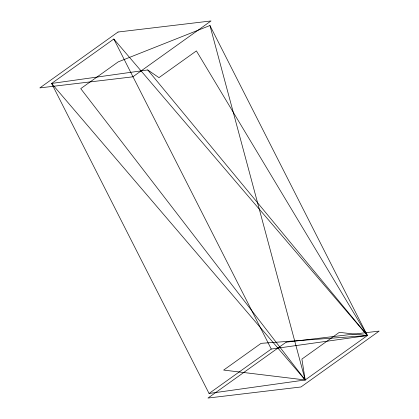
<?xml version="1.0" encoding="UTF-8"?>
<svg xmlns="http://www.w3.org/2000/svg" width="419" height="419" viewBox="0 0 419 419"><rect width="100%" height="100%" fill="white"/><g stroke="black" fill="none" stroke-linecap="round" stroke-linejoin="round"><path stroke-width="0.63" d="M209.06 393.478L271.261 349.053L367.384 335.551L113.816 39.03L51.616 83.449L209.06 393.478L305.184 379.97L367.384 335.551L209.94 25.522L118.168 61.902L80.736 88.634L305.184 379.97L223.662 370.077L261.095 343.344L367.384 335.551L196.406 50.909L158.974 77.641L147.739 69.947L51.616 83.449L305.184 379.97L301.9 359.083L339.338 332.351L367.384 335.551L147.739 69.947M113.816 39.03L271.261 349.053M209.94 25.522L305.184 379.97M118.022 32.027L39.852 87.901L132.839 76.824L211.008 20.95L118.022 32.027M286.161 342.176L207.992 398.05L300.978 386.973L379.148 331.099L286.161 342.176"/></g></svg>
